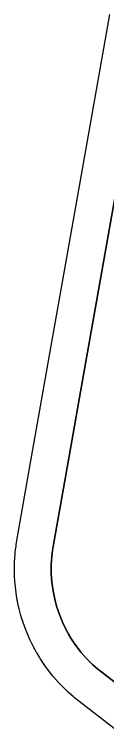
# Model space of a CAD drawing. Header units: inches. Extents: x 87989 to 118156, y 435697 to 451526.
# Drawn here: x 93612.2 to 93632.5, y 441479.6 to 441636.4 of the extents above; entities that cross this region are included whole.
import ezdxf

# ---------------------------------------------------------------- set-up
doc = ezdxf.new("R2010")
doc.units = ezdxf.units.IN
doc.header["$MEASUREMENT"] = 0
doc.layers.add('Beschermingszone_BWK', color=7, linetype='Continuous', true_color=0xcf890d)
doc.layers.add('Kernzone_BWK', color=7, linetype='Continuous', true_color=0xcb89af)

msp = doc.modelspace()

# ---------------------------------------------------------------- linework, layer by layer
at = {"layer": 'Beschermingszone_BWK'}
for points in [[(93636.1706, 441479.6449), (93626.2297, 441487.3329), (93625.2972, 441488.0831), (93625.0823, 441488.2655), (93623.8953, 441489.3129), (93623.5315, 441489.6546), (93622.1576, 441491.0285), (93621.8101, 441491.3989), (93620.7269, 441492.6292), (93620.6029, 441492.7734), (93620.3748, 441493.0582), (93618.9892, 441494.8714), (93618.6738, 441495.3147), (93617.818, 441496.6082), (93617.6331, 441496.9012), (93617.1435, 441497.7158), (93617.0438, 441497.8869), (93616.6378, 441498.6131), (93616.4578, 441498.9545), (93615.5711, 441500.7396), (93615.3386, 441501.2521), (93614.5922, 441503.0645), (93614.472, 441503.3747), (93614.4005, 441503.5796), (93613.7829, 441505.4312), (93613.6407, 441505.9063), (93613.248, 441507.3828), (93613.1384, 441507.8511), (93612.7707, 441509.6668), (93612.733, 441509.8655), (93612.6824, 441510.192), (93612.4236, 441512.123), (93612.3709, 441512.6465), (93612.2528, 441514.3947), (93612.2361, 441514.7814), (93612.2158, 441515.8858), (93612.2165, 441516.1145), (93612.2361, 441517.1426), (93612.2528, 441517.5293), (93612.3709, 441519.2775), (93612.4115, 441519.7061), (93612.57, 441521.0067), (93612.6123, 441521.3067), (93612.7602, 441522.2243), (93615.8096, 441539.4752), (93619.7953, 441562.0211), (93626.7866, 441601.5688), (93632.9451, 441636.4057)], [(93634.6644, 441600.1761), (93627.6731, 441560.6284), (93623.6874, 441538.0825), (93620.6453, 441520.8744), (93620.5112, 441520.0389), (93620.3527, 441518.7383), (93620.2346, 441516.9901), (93620.215, 441515.962), (93620.2346, 441514.9339), (93620.3527, 441513.1857), (93620.6115, 441511.2547), (93620.9792, 441509.439), (93621.3719, 441507.9625), (93621.9895, 441506.1109), (93622.7359, 441504.2985), (93623.6226, 441502.5134), (93624.0003, 441501.837), (93624.4899, 441501.0224), (93625.3457, 441499.7289), (93626.7313, 441497.9157), (93627.8145, 441496.6854), (93629.1884, 441495.3115), (93630.3754, 441494.2641), (93631.1836, 441493.614), (93641.0647, 441485.9732)]]:
    msp.add_lwpolyline(points, dxfattribs=at)
at = {"layer": 'Kernzone_BWK'}
msp.add_lwpolyline([(93641.0647, 441485.9732), (93631.1836, 441493.614), (93630.3754, 441494.2641), (93629.1884, 441495.3115), (93627.8145, 441496.6854), (93626.7313, 441497.9157), (93625.3457, 441499.7289), (93624.4899, 441501.0224), (93624.0003, 441501.837), (93623.6226, 441502.5134), (93622.7359, 441504.2985), (93621.9895, 441506.1109), (93621.3719, 441507.9625), (93620.9792, 441509.439), (93620.6115, 441511.2547), (93620.3527, 441513.1857), (93620.2346, 441514.9339), (93620.215, 441515.962), (93620.2346, 441516.9901), (93620.3527, 441518.7383), (93620.5112, 441520.0389), (93620.6453, 441520.8744), (93623.6874, 441538.0825), (93627.6731, 441560.6284), (93634.6644, 441600.1761)], dxfattribs=at)

doc.saveas('drawing.dxf')
